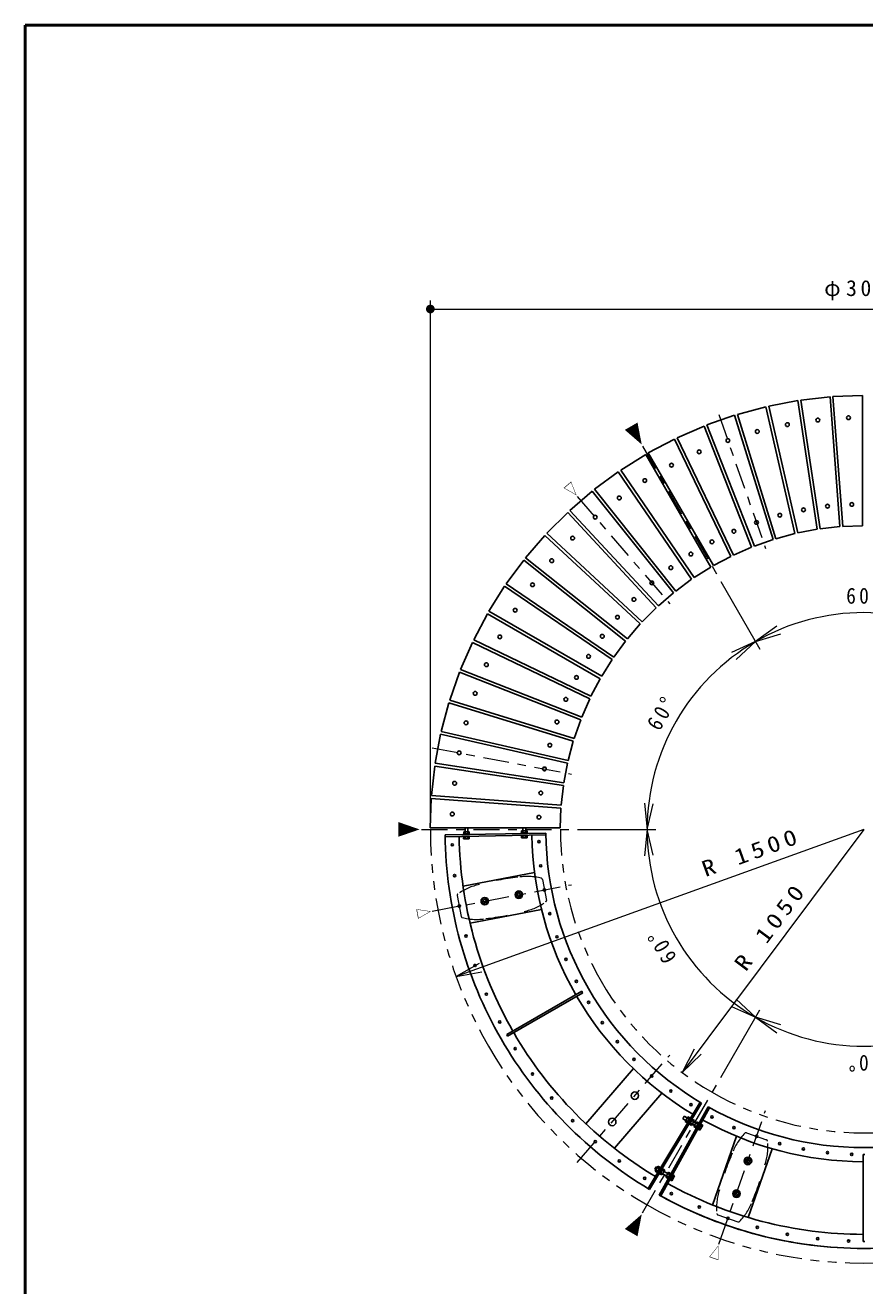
# Model space of a CAD drawing. Units: millimetres on the paper, scale 1:20. Extents: x -365 to 0, y -5 to 257.
# Drawn here: x -365 to -268.2, y 111.7 to 257 of the extents above; entities that cross this region are included whole.
import ezdxf
from ezdxf.enums import TextEntityAlignment as Align

# ---------------------------------------------------------------- set-up
doc = ezdxf.new("R2010")
doc.units = ezdxf.units.MM
for name, pattern in [('USER1', [4.5, 2.5, -2]), ('USER2', [6, 3, -1, 1, -1]), ('USER3', [8, 3, -1, 1, -1, 1, -1])]:
    doc.linetypes.add(name, pattern=pattern)
doc.layers.add('LY_1', color=7, linetype='Continuous', lineweight=25)
doc.layers.add('LY_3', color=7, linetype='Continuous', lineweight=13)
doc.styles.add('ＭＳ ゴシック', font='')
doc.styles.get('ＭＳ ゴシック').set_extended_font_data('MS Gothic')

# ---------------------------------------------------------------- blocks, each defined once
blk = doc.blocks.new('open_arrow')
at = {"color": 0, "linetype": 'Continuous', "lineweight": -2}
blk.add_lwpolyline([(7.5, 1.25), (0, 0), (7.5, -1.25)], dxfattribs=at)
blk = doc.blocks.new('filled_dot')
at = {"color": 0, "linetype": 'Continuous', "lineweight": -2, "const_width": 1.25}
blk.add_lwpolyline([(-0.625, 0, 1), (0.625, 0, 1)], format="xyb", close=True, dxfattribs=at)

msp = doc.modelspace()

# ---------------------------------------------------------------- linework, layer by layer
at = {"layer": 'LY_1', "lineweight": 13}
for p, q in [((-318.282, 165.276), (-318.282, 225.276)), ((-318.282, 224.276), (-218.282, 224.276)), ((-284.794, 192.876), (-280.282, 185.061)), ((-268.282, 164.276), (-315.319, 147.321)), ((-301.306, 164.273), (-292.282, 164.273)), ((-268.282, 164.276), (-289.254, 136.255)), ((-284.791, 135.675), (-280.279, 143.49))]:
    msp.add_line(p, q, dxfattribs=at)
at = {"layer": 'LY_1'}
for p, q in [((-279.248, 213.089), (-275.907, 213.721)), ((-275.907, 213.721), (-273.67, 198.878)), ((-275.57, 213.772), (-273.332, 198.929)), ((-275.569, 213.772), (-272.191, 214.152)), ((-272.191, 214.152), (-271.069, 199.184)), ((-271.85, 214.178), (-268.453, 214.305)), ((-271.85, 214.178), (-270.729, 199.209)), ((-268.453, 214.305), (-268.453, 199.294)), ((-282.865, 212.133), (-279.581, 213.013)), ((-279.581, 213.013), (-276.241, 198.378)), ((-279.248, 213.089), (-275.908, 198.454)), ((-289.835, 209.425), (-286.718, 210.784)), ((-286.718, 210.784), (-281.234, 196.811)), ((-286.401, 210.909), (-283.191, 212.032)), ((-286.401, 210.909), (-280.917, 196.936)), ((-283.191, 212.032), (-278.767, 197.688)), ((-282.865, 212.133), (-278.441, 197.789)), ((-289.835, 209.425), (-283.322, 195.901)), ((-293.148, 207.688), (-290.142, 209.276)), ((-290.142, 209.276), (-283.63, 195.752)), ((-293.444, 207.517), (-296.323, 205.708)), ((-293.444, 207.517), (-285.939, 194.518)), ((-293.148, 207.688), (-285.643, 194.688)), ((-296.605, 205.516), (-299.341, 203.497)), ((-296.605, 205.516), (-288.149, 193.114)), ((-296.323, 205.708), (-287.867, 193.306)), ((-299.341, 203.497), (-289.982, 191.761)), ((-299.608, 203.284), (-302.185, 201.066)), ((-299.608, 203.284), (-290.249, 191.548)), ((-302.435, 200.834), (-304.839, 198.43)), ((-302.435, 200.834), (-292.225, 189.83)), ((-302.185, 201.066), (-291.975, 190.062)), ((-273.332, 198.929), (-271.069, 199.184)), ((-270.729, 199.209), (-268.453, 199.294)), ((-305.072, 198.179), (-307.289, 195.602)), ((-305.072, 198.179), (-294.068, 187.97)), ((-304.839, 198.43), (-293.836, 188.22)), ((-280.917, 196.936), (-278.767, 197.688)), ((-278.441, 197.789), (-276.241, 198.378)), ((-275.908, 198.454), (-273.67, 198.878)), ((-283.322, 195.901), (-281.234, 196.811)), ((-307.502, 195.335), (-309.521, 192.6)), ((-307.502, 195.335), (-295.767, 185.976)), ((-307.289, 195.602), (-295.554, 186.243)), ((-285.643, 194.688), (-283.63, 195.752)), ((-285.939, 194.518), (-287.867, 193.306)), ((-309.714, 192.317), (-311.523, 189.438)), ((-309.714, 192.317), (-297.311, 183.862)), ((-309.521, 192.599), (-297.119, 184.144)), ((-288.149, 193.113), (-289.982, 191.761)), ((-290.249, 191.548), (-291.975, 190.063)), ((-313.282, 186.137), (-311.693, 189.143)), ((-311.693, 189.143), (-298.694, 181.638)), ((-311.523, 189.438), (-298.523, 181.933)), ((-292.225, 189.83), (-293.836, 188.22)), ((-294.068, 187.969), (-295.554, 186.243)), ((-313.282, 186.137), (-299.758, 179.624)), ((-314.79, 182.713), (-313.43, 185.829)), ((-313.43, 185.829), (-299.906, 179.316)), ((-295.767, 185.976), (-297.119, 184.144)), ((-297.311, 183.862), (-298.523, 181.933)), ((-316.038, 179.186), (-314.915, 182.395)), ((-314.915, 182.395), (-300.942, 176.911)), ((-314.79, 182.713), (-300.817, 177.229)), ((-299.758, 179.624), (-298.694, 181.638)), ((-317.018, 175.575), (-316.138, 178.859)), ((-316.138, 178.859), (-301.795, 174.435)), ((-316.038, 179.186), (-301.694, 174.761)), ((-300.817, 177.229), (-299.906, 179.316)), ((-301.694, 174.761), (-300.942, 176.911)), ((-317.726, 171.902), (-317.094, 175.242)), ((-317.094, 175.242), (-302.46, 171.902)), ((-317.018, 175.575), (-302.384, 172.235)), ((-302.384, 172.235), (-301.795, 174.435)), ((-318.158, 168.185), (-317.777, 171.564)), ((-317.777, 171.564), (-302.934, 169.327)), ((-317.726, 171.901), (-302.884, 169.664)), ((-302.884, 169.664), (-302.46, 171.902)), ((-303.189, 167.064), (-302.934, 169.327)), ((-318.311, 164.447), (-318.183, 167.845)), ((-318.183, 167.845), (-303.215, 166.723)), ((-318.158, 168.185), (-303.189, 167.063)), ((-303.3, 164.447), (-303.215, 166.723)), ((-318.311, 164.447), (-303.3, 164.447)), ((-314.27, 164.016), (-314.27, 164.445)), ((-313.953, 164.016), (-313.953, 164.445)), ((-307.604, 164.132), (-307.604, 164.448)), ((-307.287, 164.132), (-307.287, 164.448)), ((-304.969, 163.837), (-316.588, 163.635)), ((-304.966, 163.637), (-316.585, 163.435)), ((-314.465, 163.472), (-314.465, 163.405)), ((-313.765, 163.472), (-314.465, 163.472)), ((-313.765, 163.405), (-314.465, 163.405)), ((-313.762, 163.749), (-314.461, 163.749)), ((-314.461, 163.682), (-314.461, 163.749)), ((-313.762, 163.682), (-314.461, 163.682)), ((-314.441, 163.405), (-314.441, 163.205)), ((-313.788, 163.205), (-314.441, 163.205)), ((-313.785, 164.016), (-314.438, 164.016)), ((-314.438, 163.749), (-314.438, 164.016)), ((-314.278, 163.405), (-314.278, 163.205)), ((-314.275, 163.749), (-314.275, 164.016)), ((-313.951, 163.405), (-313.951, 163.205)), ((-313.948, 163.749), (-313.948, 164.016)), ((-313.788, 163.405), (-313.788, 163.205)), ((-313.785, 163.749), (-313.785, 164.016)), ((-313.765, 163.472), (-313.765, 163.405)), ((-313.762, 163.682), (-313.762, 163.749)), ((-307.099, 163.588), (-307.799, 163.588)), ((-307.799, 163.588), (-307.799, 163.521)), ((-307.099, 163.521), (-307.799, 163.521)), ((-307.796, 163.798), (-307.796, 163.865)), ((-307.096, 163.865), (-307.796, 163.865)), ((-307.096, 163.798), (-307.796, 163.798)), ((-307.776, 163.521), (-307.776, 163.321)), ((-307.122, 163.321), (-307.776, 163.321)), ((-307.772, 163.865), (-307.772, 164.132)), ((-307.119, 164.132), (-307.772, 164.132)), ((-307.612, 163.521), (-307.612, 163.321)), ((-307.609, 163.865), (-307.609, 164.132)), ((-307.286, 163.521), (-307.286, 163.321)), ((-307.283, 163.865), (-307.283, 164.132)), ((-307.122, 163.521), (-307.122, 163.321)), ((-307.119, 163.865), (-307.119, 164.132)), ((-307.099, 163.588), (-307.099, 163.521)), ((-307.096, 163.798), (-307.096, 163.865)), ((-314.511, 157.734), (-306.267, 159.294)), ((-308.475, 156.807), (-308.223, 157.123)), ((-307.824, 157.063), (-308.224, 157.123)), ((-307.676, 156.686), (-307.824, 157.063)), ((-312.406, 156.063), (-312.154, 156.379)), ((-312.258, 155.687), (-312.406, 156.063)), ((-311.858, 155.627), (-312.258, 155.687)), ((-311.754, 156.319), (-312.154, 156.379)), ((-311.858, 155.627), (-311.606, 155.943)), ((-311.606, 155.943), (-311.754, 156.319)), ((-308.328, 156.431), (-308.475, 156.807)), ((-307.928, 156.37), (-308.328, 156.431)), ((-307.928, 156.37), (-307.676, 156.686)), ((-313.706, 153.476), (-305.461, 155.036)), ((-309.468, 140.613), (-300.808, 145.613)), ((-309.368, 140.44), (-300.708, 145.44)), ((-300.347, 130.338), (-294.873, 136.698)), ((-297.062, 127.511), (-291.589, 133.872)), ((-287.178, 132.826), (-293.162, 122.866)), ((-287.006, 132.724), (-292.991, 122.763)), ((-286.245, 132.284), (-291.879, 122.121)), ((-286.071, 132.187), (-291.704, 122.024)), ((-289.009, 131.2), (-289.167, 130.925)), ((-289.167, 130.925), (-288.83, 130.73)), ((-289.009, 131.2), (-288.671, 131.005)), ((-288.587, 131.15), (-288.914, 130.585)), ((-288.345, 131.037), (-288.695, 130.431)), ((-288.669, 131.009), (-288.438, 130.876)), ((-288.287, 131.004), (-288.637, 130.398)), ((-288.587, 131.15), (-288.356, 131.017)), ((-288.1, 130.9), (-288.45, 130.294)), ((-288.042, 130.866), (-288.392, 130.26)), ((-288.345, 131.037), (-288.287, 131.004)), ((-288.1, 130.9), (-288.042, 130.866)), ((-288.054, 130.846), (-287.823, 130.713)), ((-288.914, 130.585), (-288.683, 130.451)), ((-288.832, 130.726), (-288.601, 130.593)), ((-288.695, 130.431), (-288.637, 130.398)), ((-288.45, 130.294), (-288.392, 130.26)), ((-288.381, 130.28), (-288.15, 130.147)), ((-288.299, 130.422), (-288.068, 130.289)), ((-287.823, 130.713), (-288.15, 130.147)), ((-288.136, 130.705), (-287.905, 130.571)), ((-287.818, 130.15), (-288.092, 130.308)), ((-288.066, 130.293), (-287.792, 130.135)), ((-287.659, 130.425), (-287.933, 130.583)), ((-287.907, 130.567), (-287.633, 130.409)), ((-287.575, 130.57), (-287.902, 130.004)), ((-287.671, 129.871), (-287.902, 130.004)), ((-287.59, 130.012), (-287.82, 130.146)), ((-287.333, 130.457), (-287.683, 129.851)), ((-287.625, 129.817), (-287.683, 129.851)), ((-287.426, 130.295), (-287.657, 130.429)), ((-287.275, 130.424), (-287.625, 129.817)), ((-287.345, 130.437), (-287.575, 130.57)), ((-287.094, 130.315), (-287.444, 129.709)), ((-287.444, 129.709), (-287.387, 129.676)), ((-287.037, 130.282), (-287.387, 129.676)), ((-287.375, 129.696), (-287.202, 129.596)), ((-287.275, 130.424), (-287.333, 130.457)), ((-287.293, 129.838), (-287.12, 129.738)), ((-286.875, 130.162), (-287.202, 129.596)), ((-287.13, 130.12), (-286.957, 130.02)), ((-287.094, 130.315), (-287.037, 130.282)), ((-287.048, 130.262), (-286.875, 130.162)), ((-285.731, 120.969), (-282.96, 128.89)), ((-281.641, 119.538), (-278.87, 127.458)), ((-268.382, 116.776), (-268.382, 126.776)), ((-292.241, 125.369), (-292.4, 125.094)), ((-292.4, 125.094), (-292.263, 125.015)), ((-292.021, 125.436), (-292.347, 124.87)), ((-292.266, 125.011), (-292.035, 124.878)), ((-292.241, 125.369), (-292.105, 125.29)), ((-291.778, 125.323), (-292.128, 124.716)), ((-292.102, 125.294), (-291.871, 125.161)), ((-291.72, 125.289), (-292.07, 124.683)), ((-292.021, 125.436), (-291.79, 125.302)), ((-291.533, 125.185), (-291.883, 124.579)), ((-291.476, 125.152), (-291.826, 124.546)), ((-291.778, 125.323), (-291.72, 125.289)), ((-291.256, 124.998), (-291.583, 124.433)), ((-291.533, 125.185), (-291.476, 125.152)), ((-291.487, 125.132), (-291.256, 124.998)), ((-282.058, 126.109), (-281.806, 126.425)), ((-281.91, 125.733), (-282.058, 126.109)), ((-281.511, 125.673), (-281.91, 125.733)), ((-281.406, 126.365), (-281.806, 126.425)), ((-281.511, 125.673), (-281.259, 125.989)), ((-281.259, 125.989), (-281.406, 126.365)), ((-292.347, 124.87), (-292.116, 124.737)), ((-292.128, 124.716), (-292.07, 124.683)), ((-291.883, 124.579), (-291.826, 124.546)), ((-291.814, 124.566), (-291.583, 124.433)), ((-291.732, 124.707), (-291.501, 124.574)), ((-291.569, 124.99), (-291.338, 124.857)), ((-291.499, 124.578), (-291.127, 124.363)), ((-291.05, 124.319), (-291.422, 124.534)), ((-291.34, 124.853), (-290.968, 124.638)), ((-290.892, 124.594), (-291.264, 124.809)), ((-290.808, 124.739), (-291.134, 124.174)), ((-290.903, 124.04), (-291.134, 124.174)), ((-290.822, 124.182), (-291.053, 124.315)), ((-290.565, 124.626), (-290.915, 124.02)), ((-290.857, 123.987), (-290.915, 124.02)), ((-290.658, 124.465), (-290.889, 124.598)), ((-290.507, 124.593), (-290.857, 123.987)), ((-290.577, 124.606), (-290.808, 124.739)), ((-290.327, 124.485), (-290.677, 123.878)), ((-290.677, 123.878), (-290.619, 123.845)), ((-290.269, 124.451), (-290.619, 123.845)), ((-290.607, 123.865), (-290.434, 123.765)), ((-290.507, 124.593), (-290.565, 124.626)), ((-290.525, 124.007), (-290.352, 123.907)), ((-290.107, 124.331), (-290.434, 123.765)), ((-290.362, 124.29), (-290.189, 124.19)), ((-290.327, 124.485), (-290.269, 124.451)), ((-290.28, 124.431), (-290.107, 124.331)), ((-283.379, 122.334), (-283.127, 122.65)), ((-283.231, 121.957), (-283.379, 122.334)), ((-282.727, 122.589), (-283.127, 122.65)), ((-282.832, 121.897), (-282.58, 122.213)), ((-282.58, 122.213), (-282.727, 122.589)), ((-282.832, 121.897), (-283.231, 121.958))]:
    msp.add_line(p, q, dxfattribs=at)
at = {"layer": 'LY_1', "linetype": 'USER2', "lineweight": 13}
for p, q in [((-285.016, 212.1), (-279.622, 196.683)), ((-293.8, 208.474), (-285.294, 193.742)), ((-301.331, 202.68), (-290.677, 190.3)), ((-318.065, 173.696), (-302.017, 170.659)), ((-319.318, 164.274), (-302.306, 164.274)), ((-318.065, 154.856), (-302.017, 157.893)), ((-301.331, 125.872), (-290.677, 138.253)), ((-293.798, 120.077), (-285.292, 134.81)), ((-285.016, 116.453), (-279.622, 131.869))]:
    msp.add_line(p, q, dxfattribs=at)
at = {"layer": 'LY_1', "linetype": 'USER1', "lineweight": 13}
for p, q in [((-305.357, 158.512), (-304.9, 156.097)), ((-315.182, 156.653), (-314.725, 154.238)), ((-281.828, 129.287), (-279.507, 128.475)), ((-285.13, 119.848), (-282.81, 119.036))]:
    msp.add_line(p, q, dxfattribs=at)
at = {"layer": 'LY_1'}
for centre, radius in [((-277.113, 210.948), 0.217), ((-273.6, 211.478), 0.217), ((-270.058, 211.743), 0.217), ((-283.97, 209.111), 0.217), ((-280.576, 210.158), 0.217), ((-287.277, 207.813), 0.217), ((-290.477, 206.272), 0.217), ((-293.553, 204.496), 0.217), ((-296.488, 202.495), 0.217), ((-277.988, 200.499), 0.217), ((-275.254, 201.123), 0.217), ((-272.481, 201.541), 0.217), ((-269.684, 201.75), 0.217), ((-299.266, 200.28), 0.217), ((-280.667, 199.672), 0.217), ((-301.87, 197.864), 0.217), ((-283.278, 198.647), 0.217), ((-288.233, 196.028), 0.217), ((-285.805, 197.431), 0.217), ((-304.286, 195.26), 0.217), ((-290.55, 194.449), 0.217), ((-306.5, 192.483), 0.217), ((-292.743, 192.7), 0.217), ((-294.798, 190.793), 0.217), ((-308.501, 189.548), 0.217), ((-296.706, 188.737), 0.217), ((-310.277, 186.472), 0.217), ((-298.454, 186.545), 0.217), ((-311.819, 183.271), 0.217), ((-300.034, 184.228), 0.217), ((-301.436, 181.799), 0.217), ((-313.116, 179.965), 0.217), ((-302.653, 179.272), 0.217), ((-314.163, 176.57), 0.217), ((-303.678, 176.662), 0.217), ((-314.954, 173.107), 0.217), ((-304.504, 173.982), 0.217), ((-305.128, 171.248), 0.217), ((-315.483, 169.595), 0.217), ((-305.546, 168.475), 0.217), ((-315.749, 166.052), 0.217), ((-305.756, 165.678), 0.217), ((-305.756, 162.874), 0.133), ((-315.749, 162.5), 0.133), ((-305.546, 160.078), 0.133), ((-315.483, 158.958), 0.133), ((-308.076, 156.747), 0.433), ((-305.128, 157.305), 0.133), ((-314.954, 155.446), 0.133), ((-312.006, 156.003), 0.433), ((-312.006, 156.003), 0.2), ((-308.076, 156.747), 0.2), ((-304.504, 154.571), 0.133), ((-314.163, 151.982), 0.133), ((-303.678, 151.891), 0.133), ((-313.116, 148.588), 0.133), ((-302.653, 149.28), 0.133), ((-301.436, 146.754), 0.133), ((-311.819, 145.281), 0.133), ((-300.034, 144.325), 0.133), ((-310.277, 142.081), 0.133), ((-298.454, 142.008), 0.133), ((-296.706, 139.816), 0.133), ((-308.501, 139.005), 0.133), ((-294.798, 137.76), 0.133), ((-306.5, 136.07), 0.133), ((-292.743, 135.852), 0.133), ((-294.7, 133.578), 0.433), ((-290.55, 134.104), 0.133), ((-304.286, 133.293), 0.133), ((-288.233, 132.524), 0.133), ((-301.869, 130.689), 0.133), ((-297.309, 130.547), 0.433), ((-285.805, 131.122), 0.133), ((-283.278, 129.905), 0.133), ((-299.266, 128.273), 0.133), ((-280.667, 128.881), 0.133), ((-277.988, 128.054), 0.133), ((-281.658, 126.049), 0.433), ((-275.254, 127.43), 0.133), ((-272.481, 127.012), 0.133), ((-269.684, 126.803), 0.133), ((-296.488, 126.058), 0.133), ((-281.658, 126.049), 0.2), ((-293.553, 124.057), 0.133), ((-290.477, 122.281), 0.133), ((-282.979, 122.273), 0.433), ((-282.979, 122.273), 0.2), ((-287.277, 120.74), 0.133), ((-283.97, 119.442), 0.133), ((-280.576, 118.395), 0.133), ((-277.113, 117.604), 0.133), ((-273.6, 117.075), 0.133), ((-270.058, 116.809), 0.133)]:
    msp.add_circle(centre, radius, dxfattribs=at)
at = {"layer": 'LY_1', "lineweight": 13}
for centre, start, end in [((-268.283, 164.278), 60.00006, 119.99973), ((-268.284, 164.276), 120.00003, 179.99987), ((-268.283, 164.274), 180, 239.99987), ((-268.281, 164.275), 240.00081, 299.9999)]:
    msp.add_arc(centre, 24.998, start, end, dxfattribs=at)
at = {"layer": 'LY_1', "linetype": 'USER3', "lineweight": 13}
for radius, start, end in [(50, 179.99999, 210), (35, 179.99998, 210), (35, 210, 240.00002), (50, 210, 240.00001), (35, 239.99998, 270), (35, 270, 300.00002), (50, 240, 270), (50, 270, 300)]:
    msp.add_arc((-268.282, 164.276), radius, start, end, dxfattribs=at)
at = {"layer": 'LY_1'}
for radius, start, end in [(48.31, 180.76103, 210), (46.69, 180.99824, 209.87726), (38.31, 180.99824, 209.85042), (36.69, 180.68594, 210), (37.5, 209.84718, 210.14956), (36.69, 210, 239.31407), (38.31, 210.14958, 239.00175), (48.31, 210, 239.23895), (47.5, 209.87935, 210.12062), (46.69, 210.12274, 239.00175), (36.69, 240.68594, 270), (36.69, 270, 299.31407), (38.31, 240.99824, 269.85042), (37.5, 269.84719, 270.14955), (48.31, 240.76106, 270), (46.69, 240.99824, 269.87727), (48.31, 270, 299.23895), (48.31, 240.99824, 270), (48.31, 270, 299.00176), (47.5, 269.87936, 270.12062)]:
    msp.add_arc((-268.282, 164.276), radius, start, end, dxfattribs=at)
at = {"layer": 'LY_1', "linetype": 'USER1', "lineweight": 13}
for centre, radius, start, end in [((-304.845, 128.913), 30.033, 96.43377, 104.99482), ((-307.103, 152.5), 6.354, 75.18475, 100.03788), ((-305.521, 158.481), 0.167, 10.71429, 75.18475), ((-311.36, 151.694), 6.354, 101.39072, 126.24385), ((-315.019, 156.684), 0.167, 126.24385, 190.7143), ((-308.722, 161.056), 6.354, 281.39072, 306.24385), ((-305.063, 156.066), 0.167, 306.24385, 10.71431), ((-314.562, 154.269), 0.167, 190.71429, 255.18475), ((-312.979, 160.25), 6.354, 255.18475, 280.03788), ((-315.237, 183.837), 30.033, 276.43378, 284.99482), ((-277.493, 124.768), 6.354, 135.18475, 160.03788), ((-281.883, 129.129), 0.167, 70.7143, 135.18475), ((-285.713, 127.644), 6.354, 341.39072, 6.24385), ((-279.562, 128.317), 0.167, 6.24385, 70.71431), ((-255.938, 114.93), 30.033, 156.43378, 164.99482), ((-308.7, 133.392), 30.033, 336.43378, 344.99483), ((-278.925, 120.678), 6.354, 161.39072, 186.24385), ((-287.144, 123.554), 6.354, 315.18475, 340.03788), ((-285.075, 120.005), 0.167, 186.24385, 250.71431), ((-282.755, 119.193), 0.167, 250.71429, 315.18475)]:
    msp.add_arc(centre, radius, start, end, dxfattribs=at)
at = {"layer": 'LY_3', "lineweight": 50}
for p, q in [((-365, 257), (-365, 0)), ((0, 257), (-365, 257))]:
    msp.add_line(p, q, dxfattribs=at)

# ---------------------------------------------------------------- block references
at = {"layer": 'LY_1', "lineweight": 13, "xscale": 0.4, "yscale": 0.4}
msp.add_blockref('filled_dot', (-318.282, 224.276), dxfattribs=at)
for p, rotation in [((-280.782, 185.927), 26.6), ((-280.783, 185.925), 213.4), ((-293.282, 164.276), 86.6), ((-293.281, 164.274), 273.4), ((-315.319, 147.321), 19.8), ((-280.782, 142.625), 146.6), ((-280.78, 142.625), 333.4), ((-289.254, 136.255), 53.2)]:
    msp.add_blockref('open_arrow', p, dxfattribs=dict(at, rotation=rotation))

# ---------------------------------------------------------------- texts
at = {"layer": 'LY_1', "style": 'ＭＳ ゴシック', "width": 0.6}
for s, height, rotation, p in [('▼', 2.199, 30, (-294.55, 209.774)), ('▽', 1.466, 40.7, (-301.983, 203.438)), ('▼', 2.199, 90, (-320.819, 164.276)), ('▽', 1.466, 100.7, (-319.048, 154.671)), ('▼', 2.199, 150, (-294.55, 118.778)), ('▽', 1.466, 160.7, (-285.346, 115.509))]:
    msp.add_text(s, height=height, rotation=rotation, dxfattribs=at).set_placement(p, align=Align.MIDDLE_CENTER)
at = {"layer": 'LY_1', "char_height": 1.833, "attachment_point": 8, "style": 'ＭＳ ゴシック'}
for s, insert in [('\\T1.33;φ3000', (-268.282, 225.276)), ('\\T1.33;\\W0.9;60°', (-268.283, 190.276))]:
    msp.add_mtext(s, dxfattribs=dict(at, insert=insert))
for s, insert, rotation in [('\\T1.33;\\W0.9;60°', (-290.799, 177.275), 60), ('\\T1.33;\\W1.2;R\\~1500', (-280.939, 160.777), 19.823), ('\\T1.33;\\W1.2;R\\~1050', (-278.303, 152.556), 53.187), ('\\T1.33;\\W0.9;60°', (-290.798, 151.275), 120), ('\\T1.33;\\W0.9;60°', (-268.281, 138.276), 180)]:
    msp.add_mtext(s, dxfattribs=dict(at, insert=insert, rotation=rotation))

doc.saveas('drawing.dxf')
